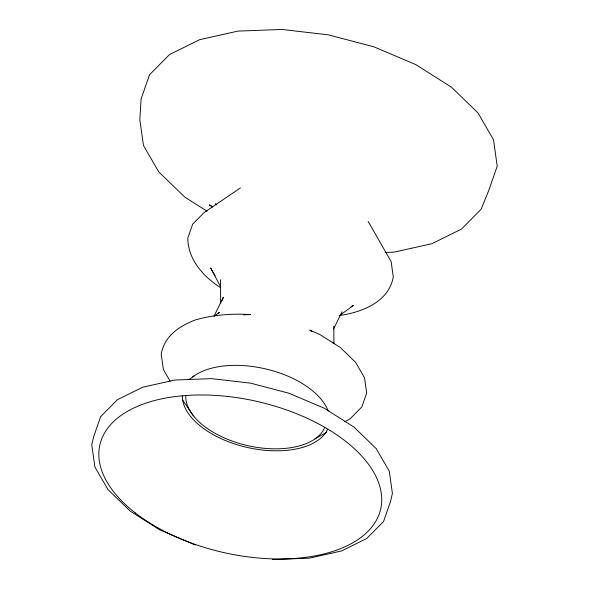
<?xml version="1.0" encoding="UTF-8"?>
<svg xmlns="http://www.w3.org/2000/svg" width="589" height="589" viewBox="0 0 589 589"><rect width="100%" height="100%" fill="white"/><g stroke="black" fill="none" stroke-linecap="round" stroke-linejoin="round"><path stroke-width="0.88" d="M222.171 300.611L223.356 297.202L214.05 316.102M333.573 328.979L342.069 311.721M218.151 313.613L219.417 312.325L214.293 316.05M189.069 379.552L194.171 375.841M340.206 315.063L353.378 305.492L351.029 306.648M240.437 187.913L204.206 212.474L192.684 224.129L187.825 238.066C187.781 259.293 203.308 276.594 220.271 287.461M315.063 438.834L326.807 432.105M344.815 421.783L350.293 418.639L361.823 406.977L366.675 393.047L364.532 377.792L355.528 362.257L340.287 347.495L319.842 334.515L309.77 330.098L311.993 331.511M339.161 315.601C361.631 312.376 388.931 302.128 393.283 276.867L391.14 261.612L368.177 221.493M385.11 252.46L394.269 252.114L431.877 243.706L461.496 229.084L481.103 209.242L488.811 190.335L497.226 166.186L493.508 139.74L477.907 112.816L451.483 87.224L416.048 64.731L374.008 46.855L328.235 34.825L281.837 29.45L237.985 31.107L199.664 39.669L169.492 54.571L149.518 74.781L141.102 98.93L139.814 119.53L143.466 145.483L158.78 171.914L184.71 197.028L207.122 211.26M243.603 314.82L250.627 314.555C231.904 313.466 213.063 314.74 195.003 320.055C179.108 326.247 164.162 336.209 161.217 354.247L163.367 369.502L170.111 381.157M272.501 559.55L309.299 558.166L341.451 550.973L366.77 538.471L383.535 521.515L390.595 501.254L392.399 493.376L389.277 471.185L376.187 448.59L354.018 427.121L324.281 408.243L289.008 393.246L250.597 383.152L211.665 378.639L174.874 380.03L142.722 387.216L117.402 399.717L100.638 416.681L93.577 436.942L91.774 444.82L94.895 467.003L107.986 489.599L130.154 511.068L159.891 529.945L195.165 544.943M215.346 203.625L216.575 204.928M182.664 400.078L193.479 415.871M215.191 275.873L210.604 267.958L220.507 286.578M332.697 342.106L333.558 343.726M333.816 326.24L333.941 343.277M220.5 279.768L220.676 303.077M327.528 429.617A75.061 40.332 12.9 0 1 246.681 447.316A75.061 40.332 12.9 0 1 182.34 395.948M192.618 376.989A75.061 40.332 12.9 0 1 267.929 369.465A75.061 40.332 12.9 0 1 328.139 411.063M324.686 427.555A71.571 38.454 12.9 0 1 247.402 445.556A71.571 38.454 12.9 0 1 185.8 395.668M212.445 206.849L209.338 204.884L212.43 206.849M135.301 512.938A144.033 77.387 12.9 0 0 374.876 522.811A144.033 77.387 12.9 0 0 210.671 395.167A144.033 77.387 12.9 0 0 135.301 512.938"/></g></svg>
